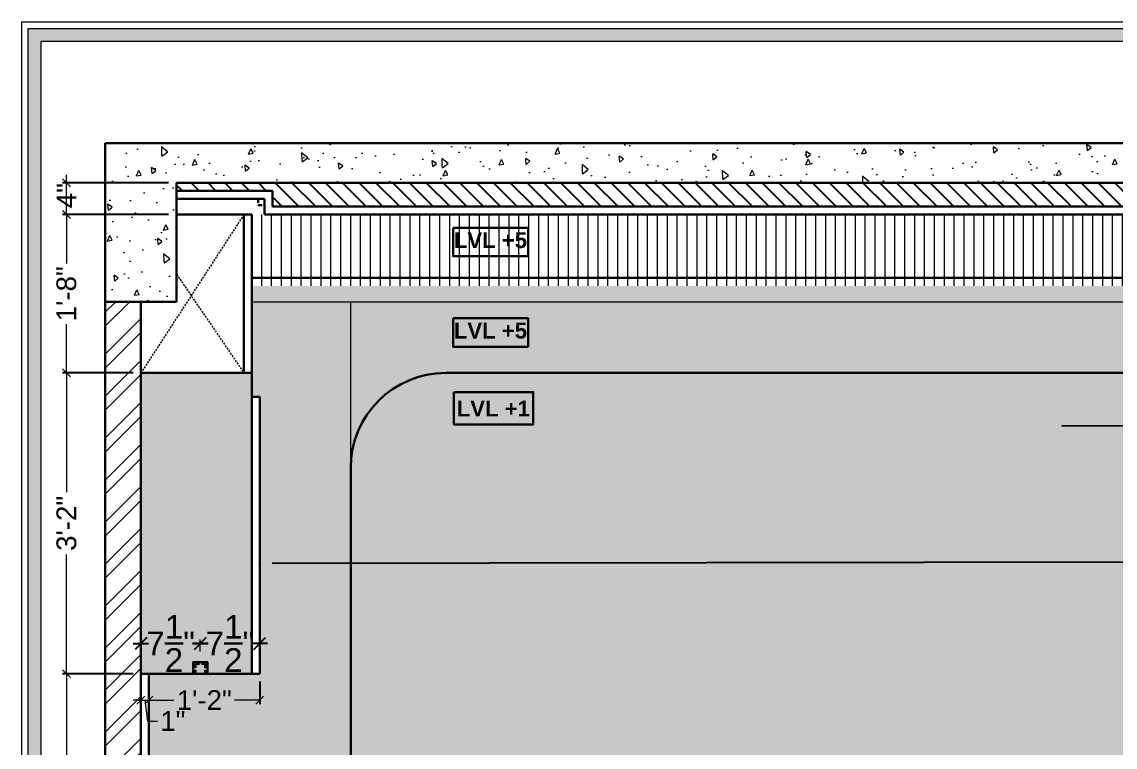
# Model space of a CAD drawing. Header units: millimetres. Extents: x 56222 to 3066687, y -650199 to -121287.
# Drawn here: x 134695.7 to 134833.8, y -182856.7 to -182765.2 of the extents above; entities that cross this region are included whole.
import ezdxf
from ezdxf import colors
from ezdxf.entities.mleader import LeaderData, LeaderLine
from ezdxf.math import Vec2, Vec3

# ---------------------------------------------------------------- set-up
doc = ezdxf.new("R2010")
doc.units = ezdxf.units.MM
doc.header["$MEASUREMENT"] = 0
doc.header["$PDMODE"] = 35
for name, pattern in [('00 . GROUND FLOOR$0$DASHED', [0.75, 0.5, -0.25]), ('DASHED', [0.75, 0.5, -0.25]), ('DASHED2', [0.375, 0.25, -0.125]), ('DASHEDX2', [1.5, 1, -0.5])]:
    doc.linetypes.add(name, pattern=pattern)
doc.layers.get('Defpoints').update_dxf_attribs({"color": 220})
doc.layers.add('AR HATCH-7', color=7, linetype='Continuous')
doc.layers.add('Labels and Texts', color=8, linetype='Continuous')
for name, color, linetype, lineweight in [('dim05', 1, 'Continuous', 13), ('Dimension', 10, 'DASHEDX2', 20), ('FURNITURE', 32, 'Continuous', 9), ('GROUND FLOOR', 7, 'Continuous', 9), ('GROUND FLOOR  ( HATCH )', 251, 'Continuous', 9), ('NAME PLATE', 7, 'Continuous', 25), ('SECTION ( SLAB PLine )', 104, 'Continuous', 30), ('Text', 7, 'Continuous', 15), ('wall', 7, 'Continuous', 30), ('XX~SLAB ( BEAM )~ ( DIM )', 7, 'Continuous', 9)]:
    doc.layers.add(name, color=color, linetype=linetype, lineweight=lineweight)
doc.styles.add('Arial', font='arial.ttf')
doc.styles.add('century g', font='GOTHIC.TTF')
doc.styles.get("Standard").update_dxf_attribs({"font": 'arial.ttf', "height": 6})
doc.styles.add('style4', font='ARIALN.TTF')
doc.dimstyles.new('Archana', dxfattribs={"dimtxt": 3, "dimasz": 1.5, "dimexe": 0.5, "dimexo": 0.5, "dimgap": 0, "dimtad": 0, "dimzin": 0, "dimdsep": 46, "dimlunit": 4, "dimtxsty": 'Arial', "dimblk": 'OBLIQUE', "dimcen": 0, "dimdle": 1, "dimclrd": 1, "dimclre": 1, "dimclrt": 5, "dimadec": 0, "dimazin": 0, "dimtfac": 1, "dimtofl": 0, "dimtmove": 1, "dimatfit": 3, "dimfxl": 1, "dimfxlon": 1, "dimtolj": 1, "dimtzin": 0, "dimlwd": 25, "dimlwe": -1, "dimarcsym": 0})
doc.dimstyles.new('ISO-25', dxfattribs={"dimtxt": 2.5, "dimasz": 1, "dimexe": 0.5, "dimexo": 1, "dimtad": 0, "dimdec": 1, "dimlunit": 4, "dimtxsty": 'Standard', "dimblk": 'OBLIQUE', "dimcen": 2.5, "dimclrd": 1, "dimclre": 1, "dimclrt": 5, "dimadec": 0, "dimazin": 0, "dimtfac": 1, "dimtdec": 1, "dimtmove": 0, "dimatfit": 3, "dimfxl": 1, "dimlwd": -1, "dimarcsym": 0})

# ---------------------------------------------------------------- blocks, each defined once
blk = doc.blocks.new('_Oblique')
at = {"layer": 'wall', "color": 0, "lineweight": -2}
blk.add_line((-0.5, -0.5), (0.5, 0.5), dxfattribs=at)
blk = doc.blocks.new('*D145')
at = {"layer": 'Defpoints', "color": 0, "lineweight": 30, "transparency": 16777216}
for p in [(134701.3491644316, -182847.4747406882), (134710.7583321017, -182847.4747406882), (134710.7583321017, -182877.4913495004)]:
    blk.add_point(p, dxfattribs=at)
at = {"layer": 'dim05', "color": 1, "linetype": 'Continuous', "lineweight": -2, "transparency": 16777216}
for p, q in [((134709.7583321017, -182847.4747406882), (134700.8491644316, -182847.4747406882)), ((134709.7583321017, -182877.4913495004), (134700.8491644316, -182877.4913495004))]:
    blk.add_line(p, q, dxfattribs=at)
at = {"layer": 'dim05', "color": 1, "linetype": 'Continuous', "transparency": 16777216}
for p, q in [((134701.3491644316, -182847.4747406882), (134701.3491644316, -182858.5139113971)), ((134701.3491644316, -182877.4913495004), (134701.3491644316, -182866.4521787914))]:
    blk.add_line(p, q, dxfattribs=at)
at = {"layer": 'dim05', "color": 1, "transparency": 16777216}
for p, rotation in [((134701.3491644316, -182847.4747406882), 90), ((134701.3491644316, -182877.4913495004), 270)]:
    blk.add_blockref('_Oblique', p, dxfattribs=dict(at, rotation=rotation))
at = {"layer": 'dim05', "color": 5, "lineweight": 25, "transparency": 16777216, "insert": (134701.3491644315, -182862.4830450943), "char_height": 2.5, "attachment_point": 5, "rotation": 90, "style": 'Arial'}
blk.add_mtext('2\'-6"', dxfattribs=at)
blk = doc.blocks.new('*D146')
at = {"layer": 'Defpoints', "color": 0, "lineweight": 30, "transparency": 16777216}
for p in [(134701.3491644317, -182809.491349498), (134710.7583321018, -182809.491349498), (134710.7583321017, -182847.4747406882)]:
    blk.add_point(p, dxfattribs=at)
at = {"layer": 'dim05', "color": 1, "linetype": 'Continuous', "lineweight": -2, "transparency": 16777216}
for p, q in [((134709.7583321018, -182809.491349498), (134700.8491644317, -182809.491349498)), ((134709.7583321017, -182847.4747406882), (134700.8491644317, -182847.4747406882))]:
    blk.add_line(p, q, dxfattribs=at)
at = {"layer": 'dim05', "color": 1, "linetype": 'Continuous', "transparency": 16777216}
for p, q in [((134701.3491644317, -182809.491349498), (134701.3491644317, -182824.5360805637)), ((134701.3491644317, -182847.4747406882), (134701.3491644317, -182832.4300096224))]:
    blk.add_line(p, q, dxfattribs=at)
at = {"layer": 'dim05', "color": 1, "transparency": 16777216}
for p, rotation in [((134701.3491644317, -182809.491349498), 90), ((134701.3491644317, -182847.4747406882), 270)]:
    blk.add_blockref('_Oblique', p, dxfattribs=dict(at, rotation=rotation))
at = {"layer": 'dim05', "color": 5, "lineweight": 25, "transparency": 16777216, "insert": (134701.3491644317, -182828.4830450931), "char_height": 2.5, "attachment_point": 5, "rotation": 90, "style": 'Arial'}
blk.add_mtext('3\'-2"', dxfattribs=at)
blk = doc.blocks.new('*D147')
at = {"layer": 'Defpoints', "color": 0, "lineweight": 30, "transparency": 16777216}
for p in [(134701.3491644319, -182789.4913495003), (134715.2583321017, -182789.4913495003), (134710.7583321018, -182809.491349498)]:
    blk.add_point(p, dxfattribs=at)
at = {"layer": 'dim05', "color": 1, "linetype": 'Continuous', "lineweight": -2, "transparency": 16777216}
for p, q in [((134714.2583321017, -182789.4913495003), (134700.8491644319, -182789.4913495003)), ((134709.7583321018, -182809.491349498), (134700.8491644319, -182809.491349498))]:
    blk.add_line(p, q, dxfattribs=at)
at = {"layer": 'dim05', "color": 1, "linetype": 'Continuous', "transparency": 16777216}
for p, q in [((134701.3491644319, -182789.4913495003), (134701.3491644319, -182795.6611994309)), ((134701.3491644319, -182809.491349498), (134701.3491644319, -182803.3214995674))]:
    blk.add_line(p, q, dxfattribs=at)
at = {"layer": 'dim05', "color": 1, "transparency": 16777216}
for p, rotation in [((134701.3491644319, -182789.4913495003), 90), ((134701.3491644319, -182809.491349498), 270)]:
    blk.add_blockref('_Oblique', p, dxfattribs=dict(at, rotation=rotation))
at = {"layer": 'dim05', "color": 5, "lineweight": 25, "transparency": 16777216, "insert": (134701.3491644318, -182799.4913494991), "char_height": 2.5, "attachment_point": 5, "rotation": 90, "style": 'Arial'}
blk.add_mtext('1\'-8"', dxfattribs=at)
blk = doc.blocks.new('*D148')
at = {"layer": 'Defpoints', "color": 0, "lineweight": 30, "transparency": 16777216}
for p in [(134701.3491644318, -182785.4913495003), (134715.2583321017, -182785.4913495003), (134715.2583321017, -182789.4913495003)]:
    blk.add_point(p, dxfattribs=at)
at = {"layer": 'dim05', "color": 1, "linetype": 'Continuous', "lineweight": -2, "transparency": 16777216}
for p, q in [((134714.2583321017, -182785.4913495003), (134700.8491644318, -182785.4913495003)), ((134714.2583321017, -182789.4913495003), (134700.8491644318, -182789.4913495003))]:
    blk.add_line(p, q, dxfattribs=at)
at = {"layer": 'dim05', "color": 1, "linetype": 'Continuous', "transparency": 16777216}
for p, q in [((134701.3491644318, -182785.4913495003), (134701.3491644318, -182784.4913495003)), ((134701.3491644318, -182789.4913495003), (134701.3491644318, -182785.4913495003)), ((134701.3491644318, -182789.4913495003), (134701.3491644318, -182790.4913495003))]:
    blk.add_line(p, q, dxfattribs=at)
at = {"layer": 'dim05', "color": 1, "transparency": 16777216}
for p, rotation in [((134701.3491644318, -182785.4913495003), 270), ((134701.3491644318, -182789.4913495003), 90)]:
    blk.add_blockref('_Oblique', p, dxfattribs=dict(at, rotation=rotation))
at = {"layer": 'dim05', "color": 5, "lineweight": 25, "transparency": 16777216, "insert": (134701.3491644318, -182787.1035483875), "char_height": 2.5, "attachment_point": 5, "rotation": 90, "style": 'Arial'}
blk.add_mtext('4"', dxfattribs=at)
blk = doc.blocks.new('*D393')
at = {"layer": 'Defpoints', "color": 0, "lineweight": 30, "transparency": 16777216}
for p in [(134710.7583321017, -182847.4747406881), (134711.7583321017, -182847.4747406881), (134711.7583321017, -182850.8038872768)]:
    blk.add_point(p, dxfattribs=at)
at = {"layer": 'dim05', "color": 1, "linetype": 'Continuous', "lineweight": -2, "transparency": 16777216}
for p, q in [((134710.7583321017, -182848.4747406881), (134710.7583321017, -182851.3038872768)), ((134711.7583321017, -182848.4747406881), (134711.7583321017, -182851.3038872768))]:
    blk.add_line(p, q, dxfattribs=at)
at = {"layer": 'dim05', "color": 1, "linetype": 'Continuous', "transparency": 16777216}
for p, q in [((134710.7583321017, -182850.8038872768), (134709.7583321017, -182850.8038872768)), ((134710.7583321017, -182850.8038872768), (134711.7583321017, -182850.8038872768)), ((134710.7583321017, -182850.8038872768), (134711.7583321017, -182850.8038872768)), ((134711.2583321017, -182850.8038872768), (134711.5941992221, -182853.453270785)), ((134711.7583321017, -182850.8038872768), (134712.7583321017, -182850.8038872768)), ((134711.5941992221, -182853.453270785), (134712.8441992221, -182853.453270785))]:
    blk.add_line(p, q, dxfattribs=at)
at = {"layer": 'dim05', "color": 1, "transparency": 16777216}
blk.add_blockref('_Oblique', (134710.7583321017, -182850.8038872768), dxfattribs=at)
at = {"layer": 'dim05', "color": 1, "transparency": 16777216, "rotation": 180}
blk.add_blockref('_Oblique', (134711.7583321017, -182850.8038872768), dxfattribs=at)
at = {"layer": 'dim05', "color": 5, "lineweight": 25, "transparency": 16777216, "insert": (134714.7882647064, -182853.453270785), "char_height": 2.5, "attachment_point": 5, "style": 'Arial'}
blk.add_mtext('1"', dxfattribs=at)
blk = doc.blocks.new('*D394')
at = {"layer": 'Defpoints', "color": 0, "lineweight": 30, "transparency": 16777216}
for p in [(134711.7583321017, -182847.4747406881), (134725.7583321017, -182847.4747406881), (134725.7583321017, -182850.8038872768)]:
    blk.add_point(p, dxfattribs=at)
at = {"layer": 'dim05', "color": 1, "linetype": 'Continuous', "lineweight": -2, "transparency": 16777216}
for p, q in [((134711.7583321017, -182848.4747406881), (134711.7583321017, -182851.3038872768)), ((134725.7583321017, -182848.4747406881), (134725.7583321017, -182851.3038872768))]:
    blk.add_line(p, q, dxfattribs=at)
at = {"layer": 'dim05', "color": 1, "linetype": 'Continuous', "transparency": 16777216}
for p, q in [((134711.7583321017, -182850.8038872768), (134714.9281820334, -182850.8038872768)), ((134725.7583321017, -182850.8038872768), (134722.5884821699, -182850.8038872768))]:
    blk.add_line(p, q, dxfattribs=at)
at = {"layer": 'dim05', "color": 1, "transparency": 16777216, "rotation": 180}
blk.add_blockref('_Oblique', (134711.7583321017, -182850.8038872768), dxfattribs=at)
at = {"layer": 'dim05', "color": 1, "transparency": 16777216}
blk.add_blockref('_Oblique', (134725.7583321017, -182850.8038872768), dxfattribs=at)
at = {"layer": 'dim05', "color": 5, "lineweight": 25, "transparency": 16777216, "insert": (134718.7583321017, -182850.8038872768), "char_height": 2.5, "attachment_point": 5, "style": 'Arial'}
blk.add_mtext('1\'-2"', dxfattribs=at)
blk = doc.blocks.new('*D857')
at = {"layer": 'Defpoints', "color": 0, "lineweight": 30, "transparency": 16777216}
for p in [(134718.2583321017, -182843.6531135704), (134710.7583321017, -182847.4747406881), (134718.2583321017, -182847.4747406881)]:
    blk.add_point(p, dxfattribs=at)
at = {"layer": 'GROUND FLOOR', "color": 1, "transparency": 16777216}
for p, q in [((134710.7583321017, -182844.6531135704), (134710.7583321017, -182843.1531135704)), ((134718.2583321017, -182844.6531135704), (134718.2583321017, -182843.1531135704))]:
    blk.add_line(p, q, dxfattribs=at)
at = {"layer": 'GROUND FLOOR', "color": 1, "lineweight": 25, "transparency": 16777216}
for p, q in [((134709.7583321017, -182843.6531135704), (134711.7027386501, -182843.6531135704)), ((134719.2583321017, -182843.6531135704), (134717.3139255532, -182843.6531135704))]:
    blk.add_line(p, q, dxfattribs=at)
at = {"layer": 'GROUND FLOOR', "color": 1, "lineweight": 25, "transparency": 16777216, "xscale": 1.5, "yscale": 1.5, "zscale": 1.5, "rotation": 180}
blk.add_blockref('_Oblique', (134710.7583321017, -182843.6531135704), dxfattribs=at)
at = {"layer": 'GROUND FLOOR', "color": 1, "lineweight": 25, "transparency": 16777216, "xscale": 1.5, "yscale": 1.5, "zscale": 1.5}
blk.add_blockref('_Oblique', (134718.2583321017, -182843.6531135704), dxfattribs=at)
at = {"layer": 'GROUND FLOOR', "color": 5, "lineweight": 30, "transparency": 16777216, "insert": (134714.5083321017, -182843.6531135704), "char_height": 3, "attachment_point": 5, "style": 'Arial'}
blk.add_mtext('\\A1;7{\\H1x;\\S1/2;}"', dxfattribs=at)
blk = doc.blocks.new('*D858')
at = {"layer": 'Defpoints', "color": 0, "lineweight": 30, "transparency": 16777216}
for p in [(134725.7583321017, -182843.6531135704), (134718.2583321017, -182846.0147833659), (134725.7583321017, -182845.4409287828)]:
    blk.add_point(p, dxfattribs=at)
at = {"layer": 'GROUND FLOOR', "color": 1, "transparency": 16777216}
for p, q in [((134718.2583321017, -182844.6531135704), (134718.2583321017, -182843.1531135704)), ((134725.7583321017, -182844.6531135704), (134725.7583321017, -182843.1531135704))]:
    blk.add_line(p, q, dxfattribs=at)
at = {"layer": 'GROUND FLOOR', "color": 1, "lineweight": 25, "transparency": 16777216}
for p, q in [((134717.2583321017, -182843.6531135704), (134719.2027386501, -182843.6531135704)), ((134726.7583321017, -182843.6531135704), (134724.8139255532, -182843.6531135704))]:
    blk.add_line(p, q, dxfattribs=at)
at = {"layer": 'GROUND FLOOR', "color": 1, "lineweight": 25, "transparency": 16777216, "xscale": 1.5, "yscale": 1.5, "zscale": 1.5, "rotation": 180}
blk.add_blockref('_Oblique', (134718.2583321017, -182843.6531135704), dxfattribs=at)
at = {"layer": 'GROUND FLOOR', "color": 1, "lineweight": 25, "transparency": 16777216, "xscale": 1.5, "yscale": 1.5, "zscale": 1.5}
blk.add_blockref('_Oblique', (134725.7583321017, -182843.6531135704), dxfattribs=at)
at = {"layer": 'GROUND FLOOR', "color": 5, "lineweight": 30, "transparency": 16777216, "insert": (134722.0083321017, -182843.6531135704), "char_height": 3, "attachment_point": 5, "style": 'Arial'}
blk.add_mtext('\\A1;7{\\H1x;\\S1/2;}"', dxfattribs=at)

msp = doc.modelspace()

# ---------------------------------------------------------------- hatches: boundary and pattern name
at = {"layer": 'AR HATCH-7', "lineweight": 0, "true_color": 0x939598}
h = msp.add_hatch(dxfattribs=at)
h.set_pattern_fill('AR-CONC', color=252, angle=45)
h.set_pattern_definition([(94.99999999999993, (-163.6516946658376, 295.2892582982895), (5.515519991722208, 4.628070788119675), [0.7499999999999999, -8.249999999999998]), (40.00000000000002, (-163.6516946658376, 295.2892582982895), (-6.299921673908859, 4.337681495980274), [0.6, -6.6]), (145.45144446, (-163.1920680102218, 295.6749308618341), (-0.7844016433796002, 8.965752213322599), [0.63740192, -7.01142112]), (91.18419999999993, (-165.0659082282107, 296.7034718606626), (8.71693387946328, 6.376137762145187), [1.124999999999999, -12.37499999999999]), (141.63563549, (-164.3394970642022, 297.2348162063773), (-0.2790006838437646, 13.49711668190895), [0.95610342, -10.5171376]), (36.18416399000001, (-165.0659082282107, 296.7034718606626), (-0.2790006846561948, 13.49711667396096), [0.9, -9.90000001]), (66, (-164.0052480564308, 297.0570252512559), (7.067715721143024, 1.373824764677699), [0.7499999999999993, -8.24999999999999]), (11.00000000000003, (-164.0052480564308, 297.0570252512559), (-3.407085930619541, 6.848084353987662), [0.6, -6.6]), (116.45144474, (-163.416271750333, 297.1715106474561), (3.660629749971532, 8.22190905583728), [0.6374019000000001, -7.01142112]), (82.50000000000001, (-163.6516946658376, 295.2892582982895), (-2.267931853063402, 2.439898176125473), [0, -6.519999999999994, 0, -6.699999999999995, 0, -6.624999999999995]), (52.49999999999999, (-163.6516946658376, 295.2892582982895), (-0.9287294220246007, 4.649094499003634), [0, -3.82, 0, -6.37, 0, -2.525]), (12.5, (-165.2285427878836, 293.7124101762435), (3.934181673192061, 3.615207618148607), [0, -2.5, 0, -7.8, 0, -10.35]), (2.499999999999997, (-165.9356495690701, 293.005303395057), (3.415899831984662, 4.83159806873949), [0, -3.25, 0, -5.18, 0, -7.35])])
h.paths.add_polyline_path([(134866.75833216, -182780.4913495003), (134706.2583133393, -182780.4913495003), (134706.2583133393, -182800.4913495003), (134715.2583321016, -182800.4913495003), (134715.2583321016, -182785.4913495003), (134862.25833216, -182785.4913495003), (134862.25833216, -182788.8461759048), (134866.75833216, -182788.8087610697)])
h.paths.add_polyline_path([(134866.75833216, -182788.8087610697), (134862.25833216, -182788.8461759048), (134862.25833216, -182800.4913495003), (134866.75833216, -182800.4913495003)], flags=17)
at = {"layer": 'AR HATCH-7', "lineweight": 9, "true_color": 0x939598}
h = msp.add_hatch(dxfattribs=at)
h.set_pattern_fill('ANSI32', color=252, scale=10)
h.set_pattern_definition([(45, (-163.6516946658376, 298.2892582982895), (-2.651650429449553, 2.651650429449553), []), (45, (-161.8839277158376, 298.2892582982895), (-2.651650429449553, 2.651650429449553), [])])
h.paths.add_polyline_path([(134710.7583321017, -182800.4913495003), (134706.2583133393, -182800.4913495003), (134706.2583133393, -182909.4913495003), (134710.7583321017, -182909.4913495003)])
h.paths.add_polyline_path([(134866.75833216, -182801.4173724419), (134862.25833216, -182801.454787277), (134862.25833216, -182822.0463721675), (134866.75833216, -182822.0272802316)])
h.paths.add_polyline_path([(134866.75833216, -182800.4913495003), (134862.25833216, -182800.4913495003), (134862.25833216, -182801.454787277), (134866.75833216, -182801.4173724419)])
h.paths.add_polyline_path([(134866.75833216, -182822.0272802316), (134862.25833216, -182822.0463721675), (134862.25833216, -182869.6478037875), (134866.75833216, -182869.6103889524)])
h.paths.add_polyline_path([(134866.75833216, -182869.6103889524), (134862.25833216, -182869.6478037875), (134862.25833216, -182872.4263434957), (134862.25833216, -182876.3132023931), (134866.75833216, -182876.2974561937)])
h.paths.add_polyline_path([(134866.75833216, -182876.2974561937), (134862.25833216, -182876.3132023931), (134862.25833216, -182887.5622189065), (134866.75833216, -182887.5248040714)])
h.paths.add_polyline_path([(134866.75833216, -182887.5248040714), (134862.25833216, -182887.5622189065), (134862.25833216, -182899.0912883955), (134866.75833216, -182899.0538735604)])
h.paths.add_polyline_path([(134866.75833216, -182899.0538735604), (134862.25833216, -182899.0912883955), (134862.25833216, -182906.4913495003), (134862.25833216, -182909.4913495003), (134866.75833216, -182909.4913495003)])
at = {"layer": 'AR HATCH-7', "lineweight": 30, "true_color": 0xb5af9b}
h = msp.add_hatch(color=253, dxfattribs=at)
h.dxf.hatch_style = 1
h.paths.add_polyline_path([(134724.7583321017, -182809.491349498), (134710.7583321017, -182809.4913494979), (134710.7583321017, -182847.4747406881), (134724.7583321017, -182847.4747406881)])
at = {"layer": 'AR HATCH-7', "lineweight": 30, "true_color": 0xe2dcd9, "transparency": 33554636}
h = msp.add_hatch(color=254, dxfattribs=at)
h.dxf.hatch_style = 1
h.paths.add_polyline_path([(134835.2825838568, -182809.4913494979), (134749.2583321014, -182809.4913494979, 0.4142135623728894), (134737.2583321014, -182821.4913494979), (134737.2583321014, -182862.923142933, -0.5610220520424206), (134738.7150189356, -182862.0335149913, 0.4376878552051853), (134743.0244645576, -182860.4561993162, -0.6666666666634965), (134748.7905970138, -182860.4561993162, 0.6666666666633286), (134754.55672947, -182860.4561993162, -0.6666666666633289), (134760.3228619262, -182860.4561993162, 0.666666666663328), (134766.0889943824, -182860.4561993162, -0.6666666666633282), (134771.8551268386, -182860.4561993161, 0.6666666666633283), (134777.6212592948, -182860.4561993161, -0.6666666666633284), (134783.387391751, -182860.4561993161, 0.6666666666633286), (134789.1535242072, -182860.4561993161, -0.6666666666633279), (134794.9196566634, -182860.4561993161, 0.6666666666633286), (134800.6857891196, -182860.4561993161, -0.666666666663329), (134806.4519215758, -182860.456199316, 0.6666666666633265), (134812.218054032, -182860.456199316, -0.6666666666633301), (134817.9841864883, -182860.456199316, 0.6666666666633265), (134823.7503189445, -182860.456199316, -0.6666666666593035), (134829.5164514006, -182860.4561993159, 0.4376878933672168), (134833.8258971913, -182862.0335153197, -0.5610218531199916), (134835.2825838568, -182862.9231429326)])
at = {"layer": 'Dimension', "linetype": 'Continuous', "true_color": 0xd39e00}
h = msp.add_hatch(color=42, dxfattribs=at)
h.paths.add_polyline_path([(134696.531288679, -182765.971891077), (134696.531288679, -182929.6988387351), (134929.139151345, -182929.6988387351), (134929.139151345, -182765.971891077)])
h.paths.add_polyline_path([(134698.163776155, -182767.6043785529), (134927.5066638692, -182767.6043785529), (134927.5066638692, -182928.0663512592), (134698.163776155, -182928.0663512592)], flags=16)
at = {"layer": 'FURNITURE', "lineweight": 5, "true_color": 0x7d5120, "transparency": 33554636}
h = msp.add_hatch(dxfattribs=at)
h.set_pattern_fill('ANSI31', color=27, scale=10, angle=45)
h.set_pattern_definition([(90, (134724.7583321017, -182789.4913495003), (-1.25, 0), [])])
h.paths.add_polyline_path([(134861.2583027177, -182789.49135403), (134724.7583321017, -182789.4913495003), (134724.7583321017, -182798.4913495003), (134861.2583027177, -182798.49135403)])
at = {"layer": 'FURNITURE', "lineweight": 30, "true_color": 0xf7d2c0, "transparency": 33554636}
h = msp.add_hatch(color=254, dxfattribs=at)
h.dxf.hatch_style = 1
edge = h.paths.add_edge_path()
edge.add_line((134862.25833216, -182798.4913495003), (134737.2583321014, -182798.4913495003))
edge.add_line((134737.2583321014, -182798.4913495003), (134737.2583321014, -182819.4913495003))
edge.add_arc((134749.4230477706, -182821.8890083004), 12.39875296288133, 90.76118867068209, 168.8499535268645, ccw=False)
edge.add_line((134749.2583321014, -182809.4913494979), (134862.2583321601, -182809.4913494979))
edge.add_line((134862.2583321601, -182809.4913494979), (134862.25833216, -182798.4913495003))
h.paths.add_polyline_path([(134737.2583321014, -182798.4913495003), (134724.7583321017, -182798.4913495003), (134724.7583321017, -182807.4913495003), (134724.7583321017, -182812.4913494978), (134725.7583321017, -182812.4913494978), (134725.7583321017, -182847.4747406881), (134711.7583321017, -182847.4747406881), (134711.7583321017, -182877.4913495003), (134733.7583321017, -182877.4913495003), (134733.7583321017, -182877.9913495003), (134734.7583321017, -182877.9913495003), (134734.7583321017, -182881.1250229526), (134735.529232074, -182881.1250229526), (134735.529232074, -182880.7140456598), (134735.7248984567, -182880.7140456598), (134735.7248984567, -182881.7925471041), (134735.529232074, -182881.7925471041), (134735.529232074, -182881.3949638997), (134734.7583321017, -182881.3949638997), (134734.7583321017, -182884.4529341791), (134710.7583321017, -182884.4529341791), (134710.7583321017, -182906.4913495003), (134737.2583321014, -182906.4913495003), (134737.2583321014, -182862.9231429331)])
at = {"layer": 'GROUND FLOOR  ( HATCH )', "lineweight": 25}
h = msp.add_hatch(dxfattribs=at)
h.set_pattern_fill('ANSI31', color=6, scale=12, angle=90, style=0)
h.set_pattern_definition([(135, (-262.289030482003, -6.380896202754229), (-1.060660171779821, -1.060660171779821), [])])
h.paths.add_polyline_path([(134858.7582907236, -182786.4885253914), (134862.25833216, -182786.4885253914), (134862.25833216, -182785.4913495003), (134715.2583321016, -182785.4913495003), (134715.2583321016, -182786.4913495003), (134727.3675819308, -182786.4913495003), (134727.3675819308, -182788.4913495003), (134858.7582907236, -182788.4913495003)])

# ---------------------------------------------------------------- linework, layer by layer
at = {"layer": 'Dimension', "color": 42, "linetype": 'Continuous', "true_color": 0xd39e00}
for points in [[(134695.7150449411, -182765.1556473391), (134929.955395083, -182765.1556473391), (134929.955395083, -182930.5150824731), (134695.7150449411, -182930.5150824731)], [(134696.531288679, -182765.971891077), (134929.139151345, -182765.971891077), (134929.139151345, -182929.6988387351), (134696.531288679, -182929.6988387351)], [(134698.163776155, -182767.6043785529), (134927.5066638692, -182767.6043785529), (134927.5066638692, -182928.0663512592), (134698.163776155, -182928.0663512592)]]:
    msp.add_lwpolyline(points, close=True, dxfattribs=at)
at = {"layer": 'FURNITURE', "linetype": 'DASHED2', "lineweight": 5}
for p, q in [((134723.7583321017, -182789.4913495003), (134710.7583321017, -182809.4913494979)), ((134715.2583321016, -182797.0298110386), (134723.7583321017, -182809.4913494979))]:
    msp.add_line(p, q, dxfattribs=at)
at = {"layer": 'FURNITURE', "lineweight": 30}
for p, q in [((134724.7583321017, -182789.4913495003), (134715.2583321016, -182789.4913495003)), ((134723.7583321017, -182789.4913495003), (134723.7583321017, -182809.4913494979)), ((134724.7583321017, -182789.4913495003), (134724.7583321017, -182809.4913494979)), ((134710.7583321017, -182809.4913494979), (134724.7583321017, -182809.491349498)), ((134724.7583321017, -182809.4913494979), (134724.7583321017, -182847.4747406881)), ((134725.7583321017, -182812.4913494978), (134724.7583321017, -182812.4913494978)), ((134725.7583321017, -182812.4913494978), (134725.7583321017, -182847.4747406881)), ((134710.7583321017, -182847.4747406881), (134725.7583321017, -182847.4747406881)), ((134711.7583321017, -182847.4747406881), (134711.7583321017, -182877.4913495003))]:
    msp.add_line(p, q, dxfattribs=at)
at = {"layer": 'FURNITURE', "color": 9, "lineweight": 5, "true_color": 0xc7c8ca}
for p, q in [((134724.7583321017, -182800.4913495003), (134862.25833216, -182800.4913495003)), ((134737.2583321014, -182909.4913495003), (134737.2583321014, -182800.4913495003))]:
    msp.add_line(p, q, dxfattribs=at)
at = {"layer": 'FURNITURE', "lineweight": 30}
msp.add_lwpolyline([(134862.2583321601, -182809.4913494979), (134749.2583321014, -182809.4913494979, 0.414213562373095), (134737.2583321014, -182821.4913494979), (134737.2583321014, -182862.9231429331)], format="xyb", dxfattribs=at)
msp.add_lwpolyline([(134717.3576072213, -182847.4747406881), (134719.159056982, -182847.4747406881), (134719.159056982, -182846.0147833659), (134717.3576072213, -182846.0147833659)], close=True, dxfattribs=at)
at = {"layer": 'GROUND FLOOR', "color": 6, "lineweight": 30}
for p, q in [((134727.3675819308, -182786.4913495003), (134715.2583321016, -182786.4913495003)), ((134727.3675819308, -182788.4913495003), (134727.3675819308, -182786.4913495003)), ((134726.3675876374, -182787.4913495003), (134715.2583321016, -182787.4913495003)), ((134726.3675876374, -182789.4947349456), (134726.3675876374, -182787.4913495003))]:
    msp.add_line(p, q, dxfattribs=at)
at = {"layer": 'GROUND FLOOR', "color": 3, "linetype": '00 . GROUND FLOOR$0$DASHED', "lineweight": 30}
msp.add_lwpolyline([(134726.3675876374, -182787.4913495003), (134725.5538459411, -182787.4913495003), (134725.5538459411, -182788.3073543625), (134726.3675876374, -182788.3073543625)], close=True, dxfattribs=at)
at = {"layer": 'GROUND FLOOR', "color": 3, "linetype": 'DASHED', "lineweight": 30}
msp.add_lwpolyline([(134717.6573753116, -182847.4747406881), (134718.8904034427, -182847.4747406881), (134718.8904034427, -182846.2442277705), (134717.6573753116, -182846.2442277705)], close=True, dxfattribs=at)
at = {"layer": 'Labels and Texts', "color": 1, "lineweight": 30, "ltscale": 0.3, "transparency": 33554687, "elevation": 3.26066581484286}
for points in [[(134750.1962906855, -182791.1533572375), (134759.6618699108, -182791.1533572375), (134759.6618699108, -182794.7566976458), (134750.1962906855, -182794.7566976458)], [(134750.1962906855, -182802.5781278438), (134759.6618699108, -182802.5781278438), (134759.6618699108, -182806.181468252), (134750.1962906855, -182806.181468252)], [(134750.2926813421, -182811.9084150496), (134760.3194235264, -182811.9084150496), (134760.3194235264, -182815.9877535316), (134750.2926813421, -182815.9877535316)]]:
    msp.add_lwpolyline(points, close=True, dxfattribs=at)
at = {"layer": 'SECTION ( SLAB PLine )', "color": 1}
for p, q in [((134706.2583133393, -182780.4913495003), (134706.2583133393, -182800.4913495003)), ((134706.2583133393, -182780.4913495003), (134866.75833216, -182780.4913495003)), ((134715.2583321016, -182785.4913495003), (134715.2583321016, -182800.4913495003)), ((134715.2583321017, -182785.4913495003), (134862.25833216, -182785.4913495003)), ((134706.2583133393, -182800.4913495003), (134715.2583321017, -182800.4913495003))]:
    msp.add_line(p, q, dxfattribs=at)
at = {"layer": 'SECTION ( SLAB PLine )', "color": 6}
for p, q in [((134726.3675876374, -182789.4947349456), (134859.758285017, -182789.4947349456)), ((134727.3675819308, -182788.4913495003), (134858.7582907236, -182788.4913495003))]:
    msp.add_line(p, q, dxfattribs=at)
at = {"layer": 'XX~SLAB ( BEAM )~ ( DIM )', "lineweight": 30}
for p, q in [((134706.2583133393, -182800.4913495003), (134706.2583133393, -182909.4913495003)), ((134710.7583321017, -182800.4913495003), (134710.7583321017, -182909.4913495003))]:
    msp.add_line(p, q, dxfattribs=at)

# ---------------------------------------------------------------- texts
at = {"layer": 'NAME PLATE', "color": 18, "true_color": 0x000000, "transparency": 33554687, "char_height": 2, "attachment_point": 5, "style": 'century g'}
for insert in [(134754.9131217467, -182792.7322397934, 3.260665814842463), (134754.9131217467, -182804.1570103996, 3.260665814842463)]:
    msp.add_mtext_dynamic_manual_height_columns('{\\fArial|b1|i0|c0|p34;LVL +5}', width=51.7191127633032, gutter_width=1, heights=[0], dxfattribs=dict(at, insert=insert))
at = {"layer": 'NAME PLATE', "color": 251, "true_color": 0x636466, "transparency": 33554687, "insert": (134755.2743803652, -182813.9883391608, 3.260665814842463), "char_height": 2, "attachment_point": 5, "style": 'century g'}
msp.add_mtext_dynamic_manual_height_columns('{\\fArial|b1|i0|c0|p34;\\C256;\\c0;LVL +1}', width=51.7191127633032, gutter_width=1, heights=[0], dxfattribs=at)

# ---------------------------------------------------------------- dimensions: what is measured, and where the dimension line sits
at = {"layer": 'dim05', "color": 27, "lineweight": 25, "true_color": 0x7d5120}
dim = msp.add_linear_dim(base=(134701.3491644318, -182785.4913495003), p1=(134715.2583321017, -182789.4913495003), p2=(134715.2583321017, -182785.4913495003), angle=90, dimstyle='ISO-25', override={"dimtxsty": 'Arial'}, dxfattribs=at)
dim.commit()
dim.dimension.update_dxf_attribs({"geometry": '*D148', "text_midpoint": (134701.3491644318, -182787.1035483875), "dimtype": 160})
for base, p1, p2, picture, middle in [((134701.3491644319, -182789.4913495003), (134710.7583321018, -182809.4913494979), (134715.2583321017, -182789.4913495003), '*D147', (134701.3491644318, -182799.4913494991)), ((134701.3491644317, -182809.491349498), (134710.7583321017, -182847.4747406881), (134710.7583321018, -182809.4913494979), '*D146', (134701.3491644317, -182828.4830450931)), ((134701.3491644316, -182847.4747406882), (134710.7583321017, -182877.4913495003), (134710.7583321017, -182847.4747406881), '*D145', (134701.3491644315, -182862.4830450943))]:
    dim = msp.add_linear_dim(base=base, p1=p1, p2=p2, angle=90, dimstyle='ISO-25', override={"dimtxsty": 'Arial'}, dxfattribs=at)
    dim.commit()
    dim.dimension.update_dxf_attribs({"geometry": picture, "text_midpoint": middle})
dim = msp.add_linear_dim(base=(134711.7583321017, -182850.8038872768), p1=(134710.7583321017, -182847.4747406881), p2=(134711.7583321017, -182847.4747406881), dimstyle='ISO-25', override={"dimtxsty": 'Arial', "dimtmove": 1}, dxfattribs=at)
dim.commit()
dim.dimension.update_dxf_attribs({"geometry": '*D393', "text_midpoint": (134713.4691992221, -182853.453270785), "dimtype": 160})
dim = msp.add_linear_dim(base=(134725.7583321017, -182850.8038872768), p1=(134711.7583321017, -182847.4747406881), p2=(134725.7583321017, -182847.4747406881), dimstyle='ISO-25', override={"dimtxsty": 'Arial'}, dxfattribs=at)
dim.commit()
dim.dimension.update_dxf_attribs({"geometry": '*D394', "text_midpoint": (134718.7583321017, -182850.8038872768)})
at = {"layer": 'GROUND FLOOR', "lineweight": 30}
for base, p1, p2, picture, middle in [((134718.2583321017, -182843.6531135704), (134710.7583321017, -182847.4747406881), (134718.2583321017, -182847.4747406881), '*D857', (134714.5083321017, -182843.6531135704)), ((134725.7583321017, -182843.6531135704), (134718.2583321017, -182846.0147833659), (134725.7583321017, -182845.4409287828), '*D858', (134722.0083321017, -182843.6531135704))]:
    dim = msp.add_linear_dim(base=base, p1=p1, p2=p2, dimstyle='Archana', dxfattribs=at)
    dim.commit()
    dim.dimension.update_dxf_attribs({"geometry": picture, "text_midpoint": middle})

# ---------------------------------------------------------------- leaders
at = {"layer": 'Text', "color": 1, "lineweight": 0, "ltscale": 20}
ml = msp.add_multileader_mtext('Standard', dxfattribs=at)
ml.set_content('4*4mm_\\Pgroove \\Pin pelmet', color=1, style='style4')
ml.set_leader_properties()
ml.build(insert=Vec2(0, 0))
ml.multileader.update_dxf_attribs({"dogleg_length": 2.024561314337916, "arrow_head_size": 2})
ctx = ml.context
ctx.base_point, ctx.char_height, ctx.arrow_head_size, ctx.landing_gap_size, ctx.plane_origin = Vec3(134870.3152120701, -182797.4621651727), 3, 2, 0.4, Vec3(134804.7286975812, -182792.462165175)
notes = []
notes.append((ctx, [(0, (1, 1, 0), (134868.2906507557, -182797.4621651727), (1, 0), 2.024561314337916, [(1, [(134846.9538645689, -182797.4627059305), (134724.7583321017, -182797.4621651727)], 0, [])])]))
ctx.mtext.insert = Vec3(134870.7152120701, -182795.5457258821)
ml = msp.add_multileader_mtext('Standard', dxfattribs=at)
ml.set_content('wall \\Ptexture_as per \\Papproval', color=1, style='style4')
ml.set_leader_properties()
ml.build(insert=Vec2(0, 0))
ml.multileader.update_dxf_attribs({"dogleg_length": 2.024561314337916, "arrow_head_size": 2})
ctx = ml.context
ctx.base_point, ctx.char_height, ctx.arrow_head_size, ctx.landing_gap_size, ctx.plane_origin = Vec3(134870.0225447704, -182816.0100585926), 3, 2, 0.4, Vec3(134804.7286975812, -182814.0100585949)
notes.append((ctx, [(0, (1, 1, 0), (134867.9979834561, -182816.0100585926), (1, 0), 2.024561314337916, [(0, [(134825.0859235136, -182816.1995087577)], 0, [])])]))
ctx.mtext.insert = Vec3(134870.4225447704, -182814.093619302)
ml = msp.add_multileader_mtext('Standard', dxfattribs=at)
ml.set_content('shutter_\\Phdf+PU \\Pfinish', color=1, style='style4')
ml.set_leader_properties()
ml.build(insert=Vec2(0, 0))
ml.multileader.update_dxf_attribs({"dogleg_length": 2.024561314337916, "arrow_head_size": 2})
ctx = ml.context
ctx.base_point, ctx.char_height, ctx.arrow_head_size, ctx.landing_gap_size, ctx.plane_origin = Vec3(134870.2348373267, -182833.3305373891), 3, 2, 0.4, Vec3(134804.7286975812, -182831.3305373914)
notes.append((ctx, [(0, (1, 1, 0), (134868.2102760123, -182833.3305373891), (1, 0), 2.024561314337916, [(1, [(134725.3191722982, -182833.5199875541), (134846.7019209344, -182833.3305373891)], 0, [])])]))
ctx.mtext.insert = Vec3(134870.6348373267, -182831.8059807724)
for ctx, leaders in notes:
    for number, flags, end, landing, length, lines in leaders:
        leader = LeaderData()
        leader.index, (leader.has_last_leader_line, leader.has_dogleg_vector, leader.attachment_direction) = number, flags
        leader.last_leader_point, leader.dogleg_vector, leader.dogleg_length = Vec3(end), Vec3(landing), length
        for number, points, colour, breaks in lines:
            line = LeaderLine()
            line.index, line.vertices, line.color, line.breaks = number, Vec3.list(points), colors.encode_raw_color(colour), breaks
            leader.lines.append(line)
        ctx.leaders.append(leader)

doc.saveas('drawing.dxf')
